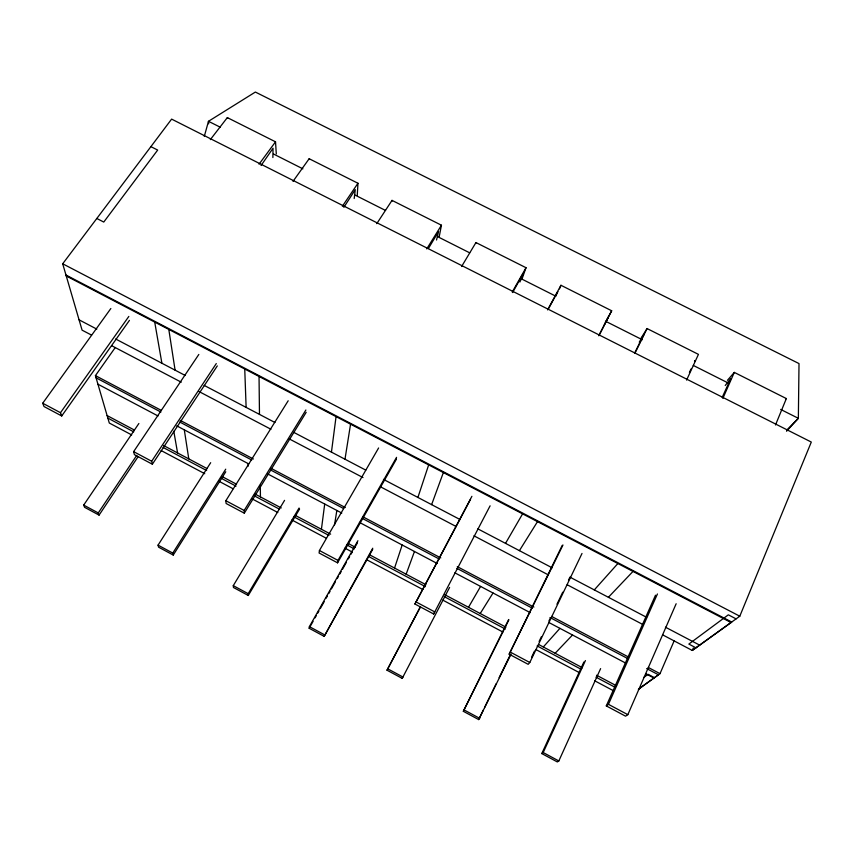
<?xml version="1.0" encoding="UTF-8"?>
<svg xmlns="http://www.w3.org/2000/svg" width="854" height="854" viewBox="0 0 854 854"><rect width="100%" height="100%" fill="white"/><g stroke="black" fill="none" stroke-linecap="round" stroke-linejoin="round"><path stroke-width="1.28" d="M276.29 153.912L275.532 141.828L227.335 117.606L210.34 139.608M272.874 157.542L273.034 148.265L261.057 165.516M461.608 266.491L475.945 242.557L526.021 267.718L521.783 279.632M357.25 195.374L357.965 183.258L309.159 158.727L293.018 181.358M354.196 198.512L355.285 189.652L343.842 207.319M321.424 529.256L324.701 504.041M331.448 452.118L336.06 416.624M372.718 549.303L324.189 636.369L309.169 628.277L309.394 626.633L357.911 540.721M378.61 447.966L319.428 550.52L319.097 553.008L337.565 562.829L396.448 459.121M334.544 524.858L336.839 510.457M344.984 459.217L350.556 424.182M324.189 636.369L372.739 548.215M337.565 562.829L338.003 560.405L396.555 457.338M439.223 236.643L441.454 225.221L392.018 200.38L376.774 223.652M436.533 240.006L438.582 231.562L428.377 248.525M598.835 335.782L611.677 310.771L560.961 285.279L559.498 288.865M204.287 136.426L208.493 121.279L208.654 123.798M727.427 380.329L734.301 372.397L786.353 398.562L775.496 424.982M394.548 568.059L402.181 544.991M417.905 497.444L428.665 464.896M734.301 372.397L722.847 398.402M406.141 574.208L414.468 551.481M431.622 504.629L443.365 472.561M519.926 282.023L522.958 274.017L512.624 292.548M641.023 338.259L647.065 328.555L698.444 354.378L686.584 380.094M692.295 650.417L739.788 616.214L811.3 442.062L171.622 119.112L62.694 263.79L82.091 330.167L91.559 335.099M449.588 587.435L402.213 678.386L387.011 670.209L420.488 606.564M490.1 505.824L433.672 614.005L414.937 604.034L471.899 496.323M662.789 634.928L692.274 650.449L693.309 648.005M638.376 689.242L660.014 673.657L674.212 640.692M655.498 595.217L606.287 705.906L625.566 716.175L627.829 714.659L676.154 603.746M557.555 292.143L557.811 291.556L548.343 309.095M555.847 296.018L557.128 293.114M606.287 705.906L608.422 704.336L657.431 593.978M722.206 397.377L730.746 378.578L725.238 385.485M583.869 662.021L541.788 753.57L557.342 761.949L558.826 760.957L600.608 668.618M541.788 753.57L543.187 752.534L585.428 660.569M647.065 328.555L635.205 352.67M689.413 372.376L691.014 368.971M694.526 361.53L694.975 360.58L694.601 361.103M531.626 657.11L534.497 651.1M539.109 641.482L541.415 636.668M548.898 621.05L550.051 618.638M556.957 604.216L562.722 592.196M568.476 580.176L569.629 577.774M562.242 545.364L509.155 654.196L528.167 664.316L529.8 662.49L582.012 553.456M402.213 678.386L402.896 676.987L387.62 668.767M433.672 614.005L434.718 611.88L415.866 601.846M509.155 654.196L562.978 545.012M508.674 619.513L463.338 711.307L478.699 719.591L483.364 710.016M484.538 707.624L496.195 683.68M499.11 677.692L510.19 654.954M478.699 719.591L511.076 654.111M463.338 711.307L508.824 619.972M634.607 353.14L643.724 334.789L639.262 342.155M599.06 335.195L608.411 317.015L604.376 324.573M387.011 670.209L420.349 607.109M414.937 604.034L470.533 499.312M606.895 319.652L611.677 310.771M547.553 309.885L560.961 285.279M512.229 292.047L526.021 267.718M309.169 628.277L313.087 621.338M315.051 617.869L316.354 615.563M317.656 613.247L318.969 610.941M320.271 608.624L324.189 601.686M326.143 598.216L327.445 595.911M328.758 593.594L330.06 591.278M331.363 588.972L335.28 582.033M337.245 578.564L338.547 576.247M339.849 573.941L341.152 571.625M342.465 569.319L346.382 562.38M348.336 558.911L349.638 556.594M350.951 554.289L352.254 551.972M353.556 549.656L357.474 542.728M468.504 607.29L480.588 586.42M505.515 543.368L522.595 513.862M284.563 500.348L233.281 585.652L233.441 587.488L248.279 595.484L248.194 593.679L299.071 508.034M248.279 595.484L299.583 509.048M426.744 248.888L441.454 225.221M288.182 400.761L225.862 500.722L226.107 503.486L244.308 513.179L244.169 510.468L305.881 409.995M244.308 513.179L306.18 412.322M480.226 613.514L493.025 592.996M519.413 550.649L537.508 521.634M210.682 462.687L158.054 545.14L158.577 547.168L173.245 555.068L172.786 553.082L225.734 469.177M173.245 555.068L225.766 471.76M342.347 206.273L357.965 183.258M198.822 354.453L133.63 451.638L134.42 454.67L152.364 464.224L151.681 461.245L216.286 363.569M152.364 464.224L217.3 365.907M138.113 456.666L99.075 515.111L98.263 512.944L136.757 455.374M99.075 515.111L84.578 507.308L83.692 505.098L138.871 423.499M110.849 308.518L42.7 403.237L44.034 406.547L61.723 415.962L129.445 320.367M131.687 434.921L109.301 423.029L95.424 375.611L115.258 347.535M61.723 415.962L60.495 412.706L128.837 316.428M259.04 164.203L275.532 141.828M543.304 646.969L559.936 628.352M594.299 589.911L617.869 563.533M786.555 431.238L798.351 418.332L799.013 363.58L255.367 92.051L208.483 121.3L220.311 127.235M555.153 653.257L572.522 635.002M608.39 597.298L632.995 571.422M786.737 430.096L798.362 418.321L780.663 409.429M643.852 677.425L648.058 674.297L654.442 677.67M638.482 689.189L658.466 674.799L646.681 668.565M692.274 650.449L731.739 622.043L65.939 275.009M785.691 398.797L786.353 398.562M273.493 154.008L302.892 168.836M354.645 194.883L385.538 210.458M437.75 236.729L469.657 252.816M521.548 278.938L555.666 296.124M605.454 321.189L642.336 339.764M693.277 365.416L727.597 382.688M150.891 146.632L157.67 150.069L103.761 222.061L96.812 218.475M62.694 263.79L739.788 616.214M736.105 618.872L728.334 614.827L688.847 644.076L695.935 647.791M66.26 275.97L731.035 622.523M79.091 319.834L96.79 329.11M115.664 339.006L185.275 375.493M204.149 385.389L274.935 422.495M293.808 432.391L365.768 470.116M383.467 479.393L460.146 519.584M477.845 528.861L552.175 567.825M569.864 577.101L646.553 617.293M665.426 627.188L699.639 645.122M111.596 345.656L181.251 382.176M198.939 391.506L270.953 429.263M288.631 438.582L363.003 477.578M380.692 486.908L456.228 526.555M473.949 535.81L548.289 574.87M567.184 584.755L642.71 624.434M95.424 375.611L161.427 410.454M180.29 420.414L253.371 458.993M271.049 468.323L345.304 507.522M362.982 516.851L440.781 557.918M457.285 566.629L533.899 607.077M551.577 616.407L628.192 656.854M648.229 667.433L660.014 673.657M96.043 377.81L160.894 412.055M179.756 422.015L251.684 459.996M270.547 469.956L343.65 508.557M362.512 518.517L439.159 558.986M456.837 568.326L532.309 608.176M549.987 617.517L627.807 658.605M97.943 384.204L158.011 415.951M176.757 425.858L248.717 463.893M267.569 473.853L341.781 513.062M359.449 522.402L437.195 563.491M454.862 572.831L530.249 612.67M549.101 622.63L625.672 663.088M645.699 673.678L653.94 678.033M107.113 415.567L134.174 429.925M163.594 445.521L207.116 468.622M222.414 476.735L236.537 484.229M254.77 493.9L281.244 507.938M295.356 515.432L330.658 534.156M348.304 543.518L355.36 547.265M369.483 554.758L425.954 584.712M444.774 594.704L505.952 627.156M538.895 644.631L582.428 667.732M596.551 675.215L616.545 685.826M107.839 418.097L133.715 431.836M163.114 447.443L206.636 470.533M220.748 478.026L236.035 486.139M253.681 495.501L279.557 509.23M293.669 516.723L328.961 535.447M346.596 544.809L353.663 548.556M368.949 556.669L425.409 586.634M444.229 596.626L505.387 629.078M537.145 645.934L580.667 669.024M595.953 677.147L614.773 687.128M161.15 450.56L204.746 473.714M218.891 481.218L233.025 488.734M251.877 498.747L277.806 512.507M291.951 520.011L326.121 538.159M344.973 548.172L352.04 551.93M367.359 560.064L422.741 589.473M442.778 600.106L502.867 632.024M535.864 649.542L579.46 672.696M594.779 680.83L613.631 690.833M42.7 403.237L60.495 412.706M133.63 451.638L151.681 461.245M225.862 500.722L244.169 510.468M319.428 550.52L338.003 560.405M510.671 652.307L529.8 662.49M608.422 704.336L627.829 714.659M83.692 505.098L98.263 512.944M158.054 545.14L172.786 553.082M233.281 585.652L248.194 593.679M309.394 626.633L324.477 634.757M464.33 710.069L479.777 718.385M543.187 752.534L558.826 760.957M227.335 117.606L227.954 118.46M309.159 158.727L309.596 159.495M392.018 200.38L392.274 201.053M154.713 322.086L161.897 363.238M173.789 431.238L177.579 452.951M168.804 329.43L175.091 370.156M184.304 429.85L188.787 458.897M475.945 242.557L476.009 243.144M244.746 369.024L246.123 407.39M248.13 463.573L248.215 466.177M259.04 376.475L259.477 414.393M260.299 485.339L260.438 496.9"/></g></svg>
